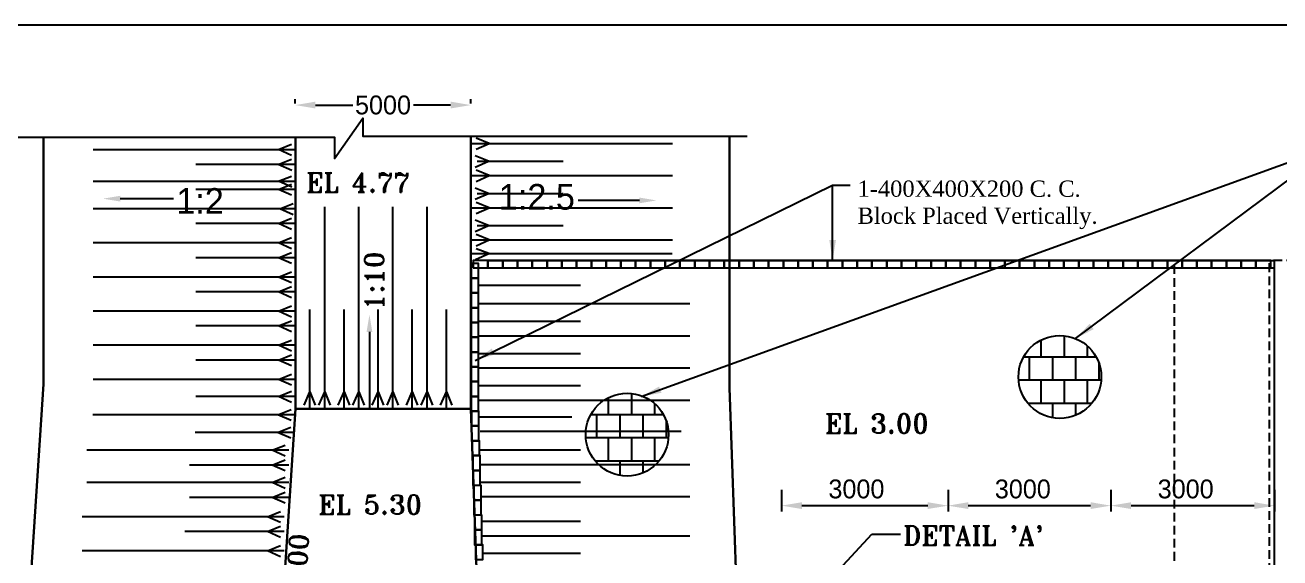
# Model space of a CAD drawing. Extents: x -1206532 to 786809, y -4288605 to 172932.
# Drawn here: x -808242 to -786576, y -4223292 to -4214099 of the extents above; entities that cross this region are included whole.
import ezdxf

# ---------------------------------------------------------------- set-up
doc = ezdxf.new("R2010")
doc.units = 0
doc.header["$LTSCALE"] = 300
doc.header["$MEASUREMENT"] = 0
doc.linetypes.add('DASHED', pattern=[0.75, 0.5, -0.25])
doc.layers.get('DEFPOINTS').update_dxf_attribs({"linetype": 'CONTINUOUS'})
doc.layers.add('LINE', color=7, linetype='CONTINUOUS')
doc.layers.add('Other line', color=7, linetype='CONTINUOUS', lineweight=15)
doc.styles.add('BIG', font='ROMANT.SHX')
doc.dimstyles.new('3', dxfattribs={"dimtxt": 225, "dimasz": 350, "dimexe": 100, "dimexo": 25, "dimgap": 9, "dimtad": 0, "dimdec": 0, "dimzin": 0, "dimdsep": 46, "dimtxsty": 'Standard', "dimcen": 0, "dimclrd": 5, "dimclre": 6, "dimclrt": 1, "dimadec": 0, "dimazin": 0, "dimtfac": 1, "dimtdec": 0, "dimtofl": 0, "dimtmove": 2, "dimatfit": 3, "dimfxl": 1, "dimtolj": 1, "dimtzin": 0, "dimarcsym": 0})

# ---------------------------------------------------------------- blocks, each defined once
blk = doc.blocks.new('*D714')
at = {"layer": 'DEFPOINTS', "color": 0, "lineweight": 30}
for p in [(-803578, -4215479), (-800545, -4215479), (-800545, -4215479)]:
    blk.add_point(p, dxfattribs=at)
at = {"layer": 'LINE', "color": 0, "lineweight": -2}
for p, q in [((-803578, -4215454), (-803578, -4215379)), ((-800545, -4215454), (-800545, -4215379)), ((-803228, -4215479), (-802585, -4215479)), ((-800895, -4215479), (-801538, -4215479))]:
    blk.add_line(p, q, dxfattribs=at)
at = {"layer": 'LINE', "color": 0, "lineweight": 30}
for points in [[(-803228, -4215420), (-803228, -4215537), (-803578, -4215479)], [(-800895, -4215420), (-800895, -4215537), (-800545, -4215479)]]:
    blk.add_solid(points, dxfattribs=at)
at = {"layer": 'LINE', "color": 0, "insert": (-802062, -4215479), "char_height": 325, "attachment_point": 5}
blk.add_mtext('\\A1;5000', dxfattribs=at)
blk = doc.blocks.new('*D931')
at = {"layer": 'DEFPOINTS', "color": 0, "lineweight": 30}
for p in [(-795180, -4222094), (-792307, -4222094), (-792307, -4222391)]:
    blk.add_point(p, dxfattribs=at)
at = {"layer": 'LINE', "color": 0, "lineweight": -2}
for p, q in [((-795180, -4222119), (-795180, -4222491)), ((-792307, -4222119), (-792307, -4222491)), ((-794830, -4222391), (-792657, -4222391))]:
    blk.add_line(p, q, dxfattribs=at)
at = {"layer": 'LINE', "color": 0, "lineweight": 30}
for points in [[(-794830, -4222332), (-794830, -4222449), (-795180, -4222391)], [(-792657, -4222332), (-792657, -4222449), (-792307, -4222391)]]:
    blk.add_solid(points, dxfattribs=at)
at = {"layer": 'LINE', "color": 0, "insert": (-793888, -4222105), "char_height": 325, "attachment_point": 5}
blk.add_mtext('\\A1;3000', dxfattribs=at)
blk = doc.blocks.new('*D929')
at = {"layer": 'DEFPOINTS', "color": 0, "lineweight": 30}
for p in [(-792307, -4222094), (-789495, -4222119), (-789495, -4222391)]:
    blk.add_point(p, dxfattribs=at)
at = {"layer": 'LINE', "color": 0, "lineweight": -2}
for p, q in [((-792307, -4222119), (-792307, -4222491)), ((-789495, -4222144), (-789495, -4222491)), ((-791957, -4222391), (-789845, -4222391))]:
    blk.add_line(p, q, dxfattribs=at)
at = {"layer": 'LINE', "color": 0, "lineweight": 30}
for points in [[(-791957, -4222332), (-791957, -4222449), (-792307, -4222391)], [(-789845, -4222332), (-789845, -4222449), (-789495, -4222391)]]:
    blk.add_solid(points, dxfattribs=at)
at = {"layer": 'LINE', "color": 0, "insert": (-791015, -4222105), "char_height": 325, "attachment_point": 5}
blk.add_mtext('\\A1;3000', dxfattribs=at)
blk = doc.blocks.new('*D930')
at = {"layer": 'DEFPOINTS', "color": 0, "lineweight": 30}
for p in [(-789495, -4222094), (-786669, -4222094), (-786669, -4222391)]:
    blk.add_point(p, dxfattribs=at)
at = {"layer": 'LINE', "color": 0, "lineweight": -2}
for p, q in [((-789495, -4222119), (-789495, -4222491)), ((-786669, -4222119), (-786669, -4222491)), ((-789145, -4222391), (-787019, -4222391))]:
    blk.add_line(p, q, dxfattribs=at)
at = {"layer": 'LINE', "color": 0, "lineweight": 30}
for points in [[(-789145, -4222332), (-789145, -4222449), (-789495, -4222391)], [(-787019, -4222332), (-787019, -4222449), (-786669, -4222391)]]:
    blk.add_solid(points, dxfattribs=at)
at = {"layer": 'LINE', "color": 0, "insert": (-788203, -4222105), "char_height": 325, "attachment_point": 5}
blk.add_mtext('\\A1;3000', dxfattribs=at)

msp = doc.modelspace()

# ---------------------------------------------------------------- hatches: boundary and pattern name
at = {"layer": 'LINE'}
h = msp.add_hatch(dxfattribs=at)
h.set_pattern_fill('AR-B88', color=0, scale=50, style=0)
h.set_pattern_definition([(180, (-788703.44, -4453822.47), (0, -400), []), (270, (-788703.44, -4453822.47), (200, -400), [400, -400])])
edge = h.paths.add_edge_path()
edge.add_arc((-790375.565, -4220170.088), 714.762, 0, 360)
h = msp.add_hatch(dxfattribs=at)
h.set_pattern_fill('AR-B88', color=0, scale=50, style=0)
h.set_pattern_definition([(180, (-796174.78, -4454817.7), (0, -400), []), (270, (-796174.78, -4454817.68), (200, -400), [400, -400])])
edge = h.paths.add_edge_path()
edge.add_arc((-797846.904, -4221165.301), 714.762, 0, 360)

# ---------------------------------------------------------------- linework, layer by layer
at = {"layer": 'LINE', "color": 0}
for p, q in [((-803577.861, -4216249.478), (-807064.361, -4216249.478)), ((-803868.918, -4216246.672), (-803640.435, -4216155.341)), ((-803640.435, -4216347.734), (-803868.918, -4216246.672)), ((-800536.705, -4216140.522), (-797061.031, -4216140.522)), ((-800226.677, -4216140.522), (-800455.16, -4216049.192)), ((-800455.16, -4216241.585), (-800226.677, -4216140.522)), ((-803871.327, -4216504.478), (-803642.844, -4216413.148)), ((-800243.221, -4216447.744), (-800471.704, -4216356.413)), ((-800471.704, -4216548.806), (-800243.221, -4216447.744)), ((-800438.7, -4216447.744), (-798948.826, -4216447.744)), ((-803577.861, -4216504.478), (-805291.959, -4216504.478)), ((-803637.92, -4216607.719), (-803871.327, -4216504.478)), ((-800226.677, -4216695.6), (-800455.16, -4216604.269)), ((-803577.861, -4216797.331), (-807064.361, -4216797.331)), ((-803869.24, -4216794.525), (-803640.757, -4216703.194)), ((-803637.92, -4216896.842), (-803869.24, -4216794.525)), ((-803868.958, -4216934.943), (-803640.474, -4216843.613)), ((-800536.705, -4216695.6), (-797061.031, -4216695.6)), ((-800455.16, -4216796.662), (-800226.677, -4216695.6)), ((-806599.539, -4217093.822), (-805679.249, -4217093.822)), ((-803577.861, -4216934.943), (-805291.959, -4216934.943)), ((-803640.474, -4217036.006), (-803868.958, -4216934.943)), ((-800243.221, -4217002.822), (-800471.704, -4216911.491)), ((-800471.704, -4217103.884), (-800243.221, -4217002.822)), ((-800438.7, -4217002.822), (-798948.826, -4217002.822)), ((-803577.861, -4217268.885), (-807064.361, -4217268.885)), ((-803842.991, -4217268.885), (-803614.507, -4217177.555)), ((-803614.507, -4217369.948), (-803842.991, -4217268.885)), ((-803068.418, -4220720.282), (-803068.418, -4217233.782)), ((-802479.476, -4220720.282), (-802479.476, -4217233.782)), ((-801890.534, -4220720.282), (-801890.534, -4217233.782)), ((-801301.591, -4220720.282), (-801301.591, -4217233.782)), ((-800536.705, -4217250.677), (-797061.031, -4217250.677)), ((-800226.677, -4217250.677), (-800455.16, -4217159.347)), ((-800455.16, -4217351.74), (-800226.677, -4217250.677)), ((-797635.161, -4217124.062), (-798692.309, -4217124.062)), ((-803577.861, -4217523.885), (-805291.959, -4217523.885)), ((-803868.958, -4217523.885), (-803640.474, -4217432.555)), ((-803640.474, -4217624.948), (-803868.958, -4217523.885)), ((-800243.221, -4217557.899), (-800471.704, -4217466.568)), ((-803868.958, -4217857.828), (-803640.474, -4217766.497)), ((-800471.704, -4217658.962), (-800243.221, -4217557.899)), ((-800226.677, -4217805.755), (-800455.16, -4217714.424)), ((-800438.7, -4217557.899), (-798948.826, -4217557.899)), ((-803577.861, -4217857.828), (-807064.361, -4217857.828)), ((-803640.474, -4217958.89), (-803868.958, -4217857.828)), ((-800536.705, -4217805.755), (-797061.031, -4217805.755)), ((-800455.16, -4217906.817), (-800226.677, -4217805.755)), ((-800234.666, -4218040.98), (-800455.16, -4217962.28)), ((-803577.861, -4218112.828), (-805291.959, -4218112.828)), ((-803868.958, -4218112.828), (-803640.474, -4218021.497)), ((-803640.474, -4218213.89), (-803868.958, -4218112.828)), ((-800544.694, -4218040.98), (-797069.02, -4218040.98)), ((-800463.149, -4218142.043), (-800234.666, -4218040.98)), ((-800249.713, -4218158.725), (-786669.339, -4218158.725)), ((-786669.339, -4223474.943), (-786669.339, -4218158.725)), ((-803868.958, -4218446.77), (-803640.474, -4218355.439)), ((-786734.713, -4218286.225), (-786669.339, -4218286.225)), ((-803577.861, -4218446.77), (-807064.361, -4218446.77)), ((-803640.474, -4218547.832), (-803868.958, -4218446.77)), ((-803868.958, -4218701.77), (-803640.474, -4218610.439)), ((-800412.475, -4218586.161), (-798650.531, -4218586.161)), ((-803577.861, -4218701.77), (-805291.959, -4218701.77)), ((-803640.474, -4218802.832), (-803868.958, -4218701.77)), ((-803577.861, -4219035.712), (-807064.361, -4219035.712)), ((-803868.958, -4219035.712), (-803640.474, -4218944.381)), ((-803640.474, -4219136.774), (-803868.958, -4219035.712)), ((-803323.418, -4220720.282), (-803323.418, -4219006.183)), ((-802734.476, -4220720.282), (-802734.476, -4219006.183)), ((-802734.476, -4220720.282), (-802734.476, -4219006.183)), ((-802145.534, -4220720.282), (-802145.534, -4219006.183)), ((-802145.534, -4220720.282), (-802145.534, -4219006.183)), ((-801556.591, -4220720.282), (-801556.591, -4219006.183)), ((-801556.591, -4220720.282), (-801556.591, -4219006.183)), ((-800967.649, -4220720.282), (-800967.649, -4219006.183)), ((-800412.475, -4218902.947), (-796762.736, -4218902.947)), ((-803868.958, -4219290.712), (-803640.474, -4219199.381)), ((-800412.475, -4219210.169), (-798650.531, -4219210.169)), ((-803577.861, -4219290.712), (-805291.959, -4219290.712)), ((-803640.474, -4219391.774), (-803868.958, -4219290.712)), ((-802296.433, -4219392.672), (-802296.433, -4220720.282)), ((-800412.475, -4219458.025), (-796762.736, -4219458.025)), ((-803577.861, -4219624.654), (-807064.361, -4219624.654)), ((-803868.958, -4219624.654), (-803640.474, -4219533.323)), ((-803640.474, -4219725.716), (-803868.958, -4219624.654)), ((-803577.861, -4219879.654), (-805291.959, -4219879.654)), ((-803868.958, -4219879.654), (-803640.474, -4219788.323)), ((-803640.474, -4219980.716), (-803868.958, -4219879.654)), ((-800412.475, -4219765.246), (-798650.531, -4219765.246)), ((-803868.958, -4220213.596), (-803640.474, -4220122.265)), ((-800412.475, -4220013.102), (-796762.736, -4220013.102)), ((-803577.861, -4220213.596), (-807064.361, -4220213.596)), ((-803640.474, -4220314.659), (-803868.958, -4220213.596)), ((-800412.475, -4220320.324), (-798650.531, -4220320.324)), ((-803577.861, -4220509.04), (-805291.959, -4220509.04)), ((-803868.958, -4220509.04), (-803640.474, -4220417.709)), ((-803640.474, -4220610.102), (-803868.958, -4220509.04)), ((-803424.48, -4220657.668), (-803323.418, -4220429.185)), ((-803323.418, -4220429.185), (-803232.087, -4220657.668)), ((-803169.48, -4220657.668), (-803068.418, -4220429.185)), ((-803068.418, -4220429.185), (-802977.087, -4220657.668)), ((-802835.538, -4220657.668), (-802734.476, -4220429.185)), ((-802835.538, -4220657.668), (-802734.476, -4220429.185)), ((-802734.476, -4220429.185), (-802643.145, -4220657.668)), ((-802734.476, -4220429.185), (-802643.145, -4220657.668)), ((-802580.538, -4220657.668), (-802479.476, -4220429.185)), ((-802479.476, -4220429.185), (-802388.145, -4220657.668)), ((-802246.596, -4220657.668), (-802145.534, -4220429.185)), ((-802246.596, -4220657.668), (-802145.534, -4220429.185)), ((-802145.534, -4220429.185), (-802054.203, -4220657.668)), ((-802145.534, -4220429.185), (-802054.203, -4220657.668)), ((-801991.596, -4220657.668), (-801890.534, -4220429.185)), ((-801890.534, -4220429.185), (-801799.203, -4220657.668)), ((-801657.654, -4220657.668), (-801556.591, -4220429.185)), ((-801657.654, -4220657.668), (-801556.591, -4220429.185)), ((-801556.591, -4220429.185), (-801465.261, -4220657.668)), ((-801556.591, -4220429.185), (-801465.261, -4220657.668)), ((-801402.654, -4220657.668), (-801301.591, -4220429.185)), ((-801301.591, -4220429.185), (-801210.261, -4220657.668)), ((-801068.712, -4220657.668), (-800967.649, -4220429.185)), ((-800967.649, -4220429.185), (-800876.319, -4220657.668)), ((-800412.475, -4220568.18), (-796762.736, -4220568.18)), ((-803878.658, -4220821.653), (-803650.174, -4220730.322)), ((-803587.561, -4220821.653), (-807074.061, -4220821.653)), ((-803650.174, -4220922.715), (-803878.658, -4220821.653)), ((-800398.502, -4220857.558), (-798799.319, -4220857.558)), ((-803591.971, -4221127.342), (-805306.069, -4221127.342)), ((-803883.067, -4221127.342), (-803654.584, -4221036.011)), ((-803654.584, -4221228.404), (-803883.067, -4221127.342)), ((-800387.198, -4221105.414), (-796911.524, -4221105.414)), ((-803687.073, -4221435.939), (-807173.573, -4221435.939)), ((-803978.17, -4221435.939), (-803749.687, -4221344.609)), ((-803749.687, -4221537.002), (-803978.17, -4221435.939)), ((-800395.519, -4221430.479), (-798650.531, -4221430.479)), ((-803978.17, -4221690.939), (-803749.687, -4221599.609)), ((-803687.073, -4221690.939), (-805401.172, -4221690.939)), ((-803749.687, -4221792.002), (-803978.17, -4221690.939)), ((-800382.112, -4221678.335), (-796762.736, -4221678.335)), ((-803687.073, -4221993.422), (-807173.573, -4221993.422)), ((-803978.17, -4221993.422), (-803749.687, -4221902.091)), ((-803749.687, -4222094.485), (-803978.17, -4221993.422)), ((-800382.112, -4221985.556), (-798650.531, -4221985.556)), ((-803687.073, -4222248.422), (-805401.172, -4222248.422)), ((-803978.17, -4222248.422), (-803749.687, -4222157.091)), ((-803749.687, -4222349.485), (-803978.17, -4222248.422)), ((-800368.359, -4222233.412), (-796762.736, -4222233.412)), ((-804058.062, -4222582.364), (-803829.578, -4222491.034)), ((-803766.965, -4222582.364), (-807253.465, -4222582.364)), ((-803829.578, -4222683.427), (-804058.062, -4222582.364)), ((-804058.062, -4222837.364), (-803829.578, -4222746.034)), ((-800354.789, -4222657.318), (-798650.531, -4222657.318)), ((-798719.713, -4222657.318), (-798650.531, -4222657.318)), ((-803766.965, -4222837.364), (-805481.063, -4222837.364)), ((-803829.578, -4222938.427), (-804058.062, -4222837.364)), ((-800354.789, -4222912.318), (-796762.736, -4222912.318)), ((-803766.965, -4223171.306), (-807253.465, -4223171.306)), ((-804058.062, -4223171.306), (-803829.578, -4223079.976)), ((-803829.578, -4223272.369), (-804058.062, -4223171.306)), ((-800339.856, -4223212.395), (-798650.531, -4223212.395))]:
    msp.add_line(p, q, dxfattribs=at)
at = {"layer": 'LINE', "color": 0, "linetype": 'DASHED'}
for p, q in [((-788394.571, -4223790.598), (-788394.571, -4218158.725)), ((-785861.839, -4218158.725), (-788394.571, -4218158.725)), ((-786758.528, -4223534.419), (-786758.528, -4218158.725))]:
    msp.add_line(p, q, dxfattribs=at)
at = {"layer": 'LINE', "color": 0}
msp.add_lwpolyline([(-833203.952, -4258351.683), (-770624.481, -4258351.683), (-770624.481, -4214099.057), (-833203.952, -4214099.057)], close=True, dxfattribs=at)
for points in [[(-808503.527, -4216033.174), (-802899.728, -4216033.174), (-802899.728, -4216399.174), (-802412.728, -4215702.174), (-802412.728, -4216018.174), (-795776.178, -4216018.174)], [(-800504.713, -4218286.225), (-800249.713, -4218286.225), (-800249.713, -4218158.725), (-800504.713, -4218158.725), (-800504.713, -4218286.225)], [(-800249.713, -4218286.225), (-799994.713, -4218286.225), (-799994.713, -4218158.725), (-800249.713, -4218158.725), (-800249.713, -4218286.225)], [(-799994.713, -4218286.225), (-799739.713, -4218286.225), (-799739.713, -4218158.725), (-799994.713, -4218158.725), (-799994.713, -4218286.225)], [(-799739.713, -4218286.225), (-799484.713, -4218286.225), (-799484.713, -4218158.725), (-799739.713, -4218158.725), (-799739.713, -4218286.225)], [(-799484.713, -4218286.225), (-799229.713, -4218286.225), (-799229.713, -4218158.725), (-799484.713, -4218158.725), (-799484.713, -4218286.225)], [(-799229.713, -4218286.225), (-798974.713, -4218286.225), (-798974.713, -4218158.725), (-799229.713, -4218158.725), (-799229.713, -4218286.225)], [(-798974.713, -4218286.225), (-798719.713, -4218286.225), (-798719.713, -4218158.725), (-798974.713, -4218158.725), (-798974.713, -4218286.225)], [(-798719.713, -4218286.225), (-798464.713, -4218286.225), (-798464.713, -4218158.725), (-798719.713, -4218158.725), (-798719.713, -4218286.225)], [(-798464.713, -4218286.225), (-798209.713, -4218286.225), (-798209.713, -4218158.725), (-798464.713, -4218158.725), (-798464.713, -4218286.225)], [(-798209.713, -4218286.225), (-797954.713, -4218286.225), (-797954.713, -4218158.725), (-798209.713, -4218158.725), (-798209.713, -4218286.225)], [(-797954.713, -4218286.225), (-797699.713, -4218286.225), (-797699.713, -4218158.725), (-797954.713, -4218158.725), (-797954.713, -4218286.225)], [(-797699.713, -4218286.225), (-797444.713, -4218286.225), (-797444.713, -4218158.725), (-797699.713, -4218158.725), (-797699.713, -4218286.225)], [(-797444.713, -4218286.225), (-797189.713, -4218286.225), (-797189.713, -4218158.725), (-797444.713, -4218158.725), (-797444.713, -4218286.225)], [(-797189.713, -4218286.225), (-796934.713, -4218286.225), (-796934.713, -4218158.725), (-797189.713, -4218158.725), (-797189.713, -4218286.225)], [(-796934.713, -4218286.225), (-796679.713, -4218286.225), (-796679.713, -4218158.725), (-796934.713, -4218158.725), (-796934.713, -4218286.225)], [(-796679.713, -4218286.225), (-796424.713, -4218286.225), (-796424.713, -4218158.725), (-796679.713, -4218158.725), (-796679.713, -4218286.225)], [(-796424.713, -4218286.225), (-796169.713, -4218286.225), (-796169.713, -4218158.725), (-796424.713, -4218158.725), (-796424.713, -4218286.225)], [(-796169.713, -4218286.225), (-795914.713, -4218286.225), (-795914.713, -4218158.725), (-796169.713, -4218158.725), (-796169.713, -4218286.225)], [(-795914.713, -4218286.225), (-795659.713, -4218286.225), (-795659.713, -4218158.725), (-795914.713, -4218158.725), (-795914.713, -4218286.225)], [(-795659.713, -4218286.225), (-795404.713, -4218286.225), (-795404.713, -4218158.725), (-795659.713, -4218158.725), (-795659.713, -4218286.225)], [(-795404.713, -4218286.225), (-795149.713, -4218286.225), (-795149.713, -4218158.725), (-795404.713, -4218158.725), (-795404.713, -4218286.225)], [(-795149.713, -4218286.225), (-794894.713, -4218286.225), (-794894.713, -4218158.725), (-795149.713, -4218158.725), (-795149.713, -4218286.225)], [(-794894.713, -4218286.225), (-794639.713, -4218286.225), (-794639.713, -4218158.725), (-794894.713, -4218158.725), (-794894.713, -4218286.225)], [(-794639.713, -4218286.225), (-794384.713, -4218286.225), (-794384.713, -4218158.725), (-794639.713, -4218158.725), (-794639.713, -4218286.225)], [(-794384.713, -4218286.225), (-794129.713, -4218286.225), (-794129.713, -4218158.725), (-794384.713, -4218158.725), (-794384.713, -4218286.225)], [(-794129.713, -4218286.225), (-793874.713, -4218286.225), (-793874.713, -4218158.725), (-794129.713, -4218158.725), (-794129.713, -4218286.225)], [(-793874.713, -4218286.225), (-793619.713, -4218286.225), (-793619.713, -4218158.725), (-793874.713, -4218158.725), (-793874.713, -4218286.225)], [(-793619.713, -4218286.225), (-793364.713, -4218286.225), (-793364.713, -4218158.725), (-793619.713, -4218158.725), (-793619.713, -4218286.225)], [(-793364.713, -4218286.225), (-793109.713, -4218286.225), (-793109.713, -4218158.725), (-793364.713, -4218158.725), (-793364.713, -4218286.225)], [(-793109.713, -4218286.225), (-792854.713, -4218286.225), (-792854.713, -4218158.725), (-793109.713, -4218158.725), (-793109.713, -4218286.225)], [(-792854.713, -4218286.225), (-792599.713, -4218286.225), (-792599.713, -4218158.725), (-792854.713, -4218158.725), (-792854.713, -4218286.225)], [(-792599.713, -4218286.225), (-792344.713, -4218286.225), (-792344.713, -4218158.725), (-792599.713, -4218158.725), (-792599.713, -4218286.225)], [(-792344.713, -4218286.225), (-792089.713, -4218286.225), (-792089.713, -4218158.725), (-792344.713, -4218158.725), (-792344.713, -4218286.225)], [(-792089.713, -4218286.225), (-791834.713, -4218286.225), (-791834.713, -4218158.725), (-792089.713, -4218158.725), (-792089.713, -4218286.225)], [(-791834.713, -4218286.225), (-791579.713, -4218286.225), (-791579.713, -4218158.725), (-791834.713, -4218158.725), (-791834.713, -4218286.225)], [(-791579.713, -4218286.225), (-791324.713, -4218286.225), (-791324.713, -4218158.725), (-791579.713, -4218158.725), (-791579.713, -4218286.225)], [(-791324.713, -4218286.225), (-791069.713, -4218286.225), (-791069.713, -4218158.725), (-791324.713, -4218158.725), (-791324.713, -4218286.225)], [(-791069.713, -4218286.225), (-790814.713, -4218286.225), (-790814.713, -4218158.725), (-791069.713, -4218158.725), (-791069.713, -4218286.225)], [(-790814.713, -4218286.225), (-790559.713, -4218286.225), (-790559.713, -4218158.725), (-790814.713, -4218158.725), (-790814.713, -4218286.225)], [(-790559.713, -4218286.225), (-790304.713, -4218286.225), (-790304.713, -4218158.725), (-790559.713, -4218158.725), (-790559.713, -4218286.225)], [(-790304.713, -4218286.225), (-790049.713, -4218286.225), (-790049.713, -4218158.725), (-790304.713, -4218158.725), (-790304.713, -4218286.225)], [(-790049.713, -4218286.225), (-789794.713, -4218286.225), (-789794.713, -4218158.725), (-790049.713, -4218158.725), (-790049.713, -4218286.225)], [(-789794.713, -4218286.225), (-789539.713, -4218286.225), (-789539.713, -4218158.725), (-789794.713, -4218158.725), (-789794.713, -4218286.225)], [(-789539.713, -4218286.225), (-789284.713, -4218286.225), (-789284.713, -4218158.725), (-789539.713, -4218158.725), (-789539.713, -4218286.225)], [(-789284.713, -4218286.225), (-789029.713, -4218286.225), (-789029.713, -4218158.725), (-789284.713, -4218158.725), (-789284.713, -4218286.225)], [(-789029.713, -4218286.225), (-788774.713, -4218286.225), (-788774.713, -4218158.725), (-789029.713, -4218158.725), (-789029.713, -4218286.225)], [(-788774.713, -4218286.225), (-788519.713, -4218286.225), (-788519.713, -4218158.725), (-788774.713, -4218158.725), (-788774.713, -4218286.225)], [(-788519.713, -4218286.225), (-788264.713, -4218286.225), (-788264.713, -4218158.725), (-788519.713, -4218158.725), (-788519.713, -4218286.225)], [(-788264.713, -4218286.225), (-788009.713, -4218286.225), (-788009.713, -4218158.725), (-788264.713, -4218158.725), (-788264.713, -4218286.225)], [(-788009.713, -4218286.225), (-787754.713, -4218286.225), (-787754.713, -4218158.725), (-788009.713, -4218158.725), (-788009.713, -4218286.225)], [(-787754.713, -4218286.225), (-787499.713, -4218286.225), (-787499.713, -4218158.725), (-787754.713, -4218158.725), (-787754.713, -4218286.225)], [(-787499.713, -4218286.225), (-787244.713, -4218286.225), (-787244.713, -4218158.725), (-787499.713, -4218158.725), (-787499.713, -4218286.225)], [(-787244.713, -4218286.225), (-786989.713, -4218286.225), (-786989.713, -4218158.725), (-787244.713, -4218158.725), (-787244.713, -4218286.225)], [(-786989.713, -4218286.225), (-786734.713, -4218286.225), (-786734.713, -4218158.725), (-786989.713, -4218158.725), (-786989.713, -4218286.225)], [(-800539.975, -4218209.866), (-800539.975, -4218464.866), (-800412.475, -4218464.866), (-800412.475, -4218209.866), (-800539.975, -4218209.866)], [(-800539.975, -4218464.866), (-800539.975, -4218719.866), (-800412.475, -4218719.866), (-800412.475, -4218464.866), (-800539.975, -4218464.866)], [(-800539.975, -4218719.866), (-800539.975, -4218974.866), (-800412.475, -4218974.866), (-800412.475, -4218719.866), (-800539.975, -4218719.866)], [(-800539.975, -4218974.866), (-800539.975, -4219229.866), (-800412.475, -4219229.866), (-800412.475, -4218974.866), (-800539.975, -4218974.866)], [(-800539.975, -4219229.866), (-800539.975, -4219484.866), (-800412.475, -4219484.866), (-800412.475, -4219229.866), (-800539.975, -4219229.866)], [(-800539.975, -4219484.866), (-800539.975, -4219739.866), (-800412.475, -4219739.866), (-800412.475, -4219484.866), (-800539.975, -4219484.866)], [(-800539.975, -4219739.866), (-800539.975, -4219994.866), (-800412.475, -4219994.866), (-800412.475, -4219739.866), (-800539.975, -4219739.866)], [(-800539.975, -4219994.866), (-800539.975, -4220249.866), (-800412.475, -4220249.866), (-800412.475, -4219994.866), (-800539.975, -4219994.866)], [(-800539.975, -4220249.866), (-800539.975, -4220504.866), (-800412.475, -4220504.866), (-800412.475, -4220249.866), (-800539.975, -4220249.866)], [(-800539.975, -4220504.866), (-800539.975, -4220759.866), (-800412.475, -4220759.866), (-800412.475, -4220504.866), (-800539.975, -4220504.866)], [(-800532.263, -4220761.097), (-800532.263, -4221016.097), (-800404.763, -4221016.097), (-800404.763, -4220761.097), (-800532.263, -4220761.097)], [(-800532.263, -4221016.097), (-800532.263, -4221271.097), (-800404.763, -4221271.097), (-800404.763, -4221016.097), (-800532.263, -4221016.097)], [(-800523.019, -4221270.07), (-800523.019, -4221525.07), (-800395.519, -4221525.07), (-800395.519, -4221270.07), (-800523.019, -4221270.07)], [(-800509.612, -4221527.409), (-800509.612, -4221782.409), (-800382.112, -4221782.409), (-800382.112, -4221527.409), (-800509.612, -4221527.409)], [(-800509.612, -4221782.409), (-800509.612, -4222037.409), (-800382.112, -4222037.409), (-800382.112, -4221782.409), (-800509.612, -4221782.409)], [(-800495.859, -4222041.461), (-800495.859, -4222296.461), (-800368.359, -4222296.461), (-800368.359, -4222041.461), (-800495.859, -4222041.461)], [(-800495.859, -4222296.461), (-800495.859, -4222551.461), (-800368.359, -4222551.461), (-800368.359, -4222296.461), (-800495.859, -4222296.461)], [(-800482.289, -4222554.753), (-800482.289, -4222809.753), (-800354.789, -4222809.753), (-800354.789, -4222554.753), (-800482.289, -4222554.753)], [(-800482.289, -4222809.753), (-800482.289, -4223064.753), (-800354.789, -4223064.753), (-800354.789, -4222809.753), (-800482.289, -4222809.753)], [(-800467.356, -4223065.268), (-800467.356, -4223320.268), (-800339.856, -4223320.268), (-800339.856, -4223065.268), (-800467.356, -4223065.268)]]:
    msp.add_lwpolyline(points, dxfattribs=at)
for centre in [(-790375.565, -4220170.088), (-797846.904, -4221165.301)]:
    msp.add_circle(centre, 714.762, dxfattribs=at)
for points in [[(-806599.539, -4217143.405), (-806599.539, -4217044.238), (-806897.039, -4217093.822)], [(-797635.161, -4217074.479), (-797635.161, -4217173.645), (-797337.661, -4217124.062)], [(-802346.016, -4219392.672), (-802246.849, -4219392.672), (-802296.433, -4219095.172)]]:
    msp.add_solid(points, dxfattribs=at)
at = {"layer": 'Other line', "color": 0, "lineweight": 30}
for p, q in [((-807922.177, -4220294.182), (-807922.177, -4216033.174)), ((-803575.457, -4220720.282), (-803575.457, -4216033.174)), ((-800545.22, -4220720.282), (-800545.22, -4216018.174)), ((-796078.348, -4220358.292), (-796078.348, -4216018.174)), ((-808225.933, -4224942.841), (-807922.177, -4220294.182)), ((-796078.348, -4220358.292), (-795916.602, -4225006.951)), ((-803879.213, -4225368.941), (-803575.457, -4220720.282)), ((-803575.457, -4220720.282), (-800545.22, -4220720.282)), ((-800545.22, -4220720.282), (-800383.474, -4225368.941))]:
    msp.add_line(p, q, dxfattribs=at)

# ---------------------------------------------------------------- texts
at = {"layer": 'LINE', "color": 0, "style": 'BIG'}
for s, p in [('EL 4.77', (-803387.948, -4216980.807)), ('EL 3.00', (-794430.422, -4221140.236)), ('EL 5.30', (-803178.948, -4222539.363)), ("DETAIL 'A'", (-793081.339, -4223071.644))]:
    msp.add_text(s, height=331.5, dxfattribs=at).set_placement(p)
at = {"layer": 'LINE', "color": 0}
for s, p in [('1:2.5', (-800063.243, -4217282.699)), ('1:2 ', (-805632.228, -4217354.104))]:
    msp.add_text(s, height=442, dxfattribs=at).set_placement(p)
at = {"layer": 'LINE', "color": 0, "style": 'BIG'}
for s, rotation, p in [('1:10', 90, (-802048.85, -4219016.183)), ('1:100', 86.3354653, (-803424.053, -4224174.985))]:
    msp.add_text(s, height=331.5, rotation=rotation, dxfattribs=at).set_placement(p)
at = {"layer": 'LINE', "color": 0, "lineweight": 25, "insert": (-793869.405, -4217620.414), "char_height": 280, "width": 4643.0976, "attachment_point": 7}
msp.add_mtext('{\\fTimes New Roman|b0|i0|c0|p18;1-400X400X200 C. C. Block Placed Vertically. }', dxfattribs=at)

# ---------------------------------------------------------------- dimensions: what is measured, and where the dimension line sits
at = {"layer": 'LINE', "color": 0}
dim = msp.add_linear_dim(base=(-800545.22, -4215478.828), p1=(-803577.861, -4215478.828), p2=(-800545.22, -4215478.828), text='5000', dimstyle='3', override={"dimtxt": 325, "dimclrd": 0, "dimclre": 0, "dimclrt": 0}, dxfattribs=at)
dim.commit()
dim.dimension.update_dxf_attribs({"geometry": '*D714', "text_midpoint": (-802061.541, -4215478.828)})
for base, p1, p2, picture, middle in [((-792306.946, -4222390.825), (-795180.108, -4222094.312), (-792306.946, -4222094.312), '*D931', (-793888.476, -4222105.169)), ((-789494.847, -4222390.825), (-792306.946, -4222094.312), (-789494.847, -4222119.312), '*D929', (-791015.314, -4222105.169)), ((-786669.339, -4222390.825), (-789494.847, -4222094.312), (-786669.339, -4222094.312), '*D930', (-788203.215, -4222105.169))]:
    dim = msp.add_linear_dim(base=base, p1=p1, p2=p2, angle=180, text='3000', dimstyle='3', override={"dimtxt": 325, "dimclrd": 0, "dimclre": 0, "dimclrt": 0}, dxfattribs=at)
    dim.commit()
    dim.dimension.update_dxf_attribs({"geometry": picture, "text_midpoint": middle, "dimtype": 160})

# ---------------------------------------------------------------- leaders
for points in [[(-797604.1, -4220508.745), (-785638.771, -4216181.716)], [(-790106.24, -4219508.008), (-785638.771, -4216181.716), (-783972.931, -4216172.328)], [(-800473.649, -4219886.441), (-794298.973, -4216862.412)], [(-794298.973, -4218158.725), (-794298.973, -4216862.412), (-793993.5, -4216862.412)]]:
    msp.add_leader(points, dimstyle='3', override={"dimtxt": 325, "dimclrd": 0, "dimclre": 0, "dimclrt": 0}, dxfattribs=at)
at = {"layer": 'LINE'}
msp.add_leader([(-794719.195, -4224062.948), (-793621.455, -4222881.669), (-793125.01, -4222881.669)], dimstyle='3', override={"dimclrd": 0, "dimclre": 0}, dxfattribs=at)

doc.saveas('drawing.dxf')
